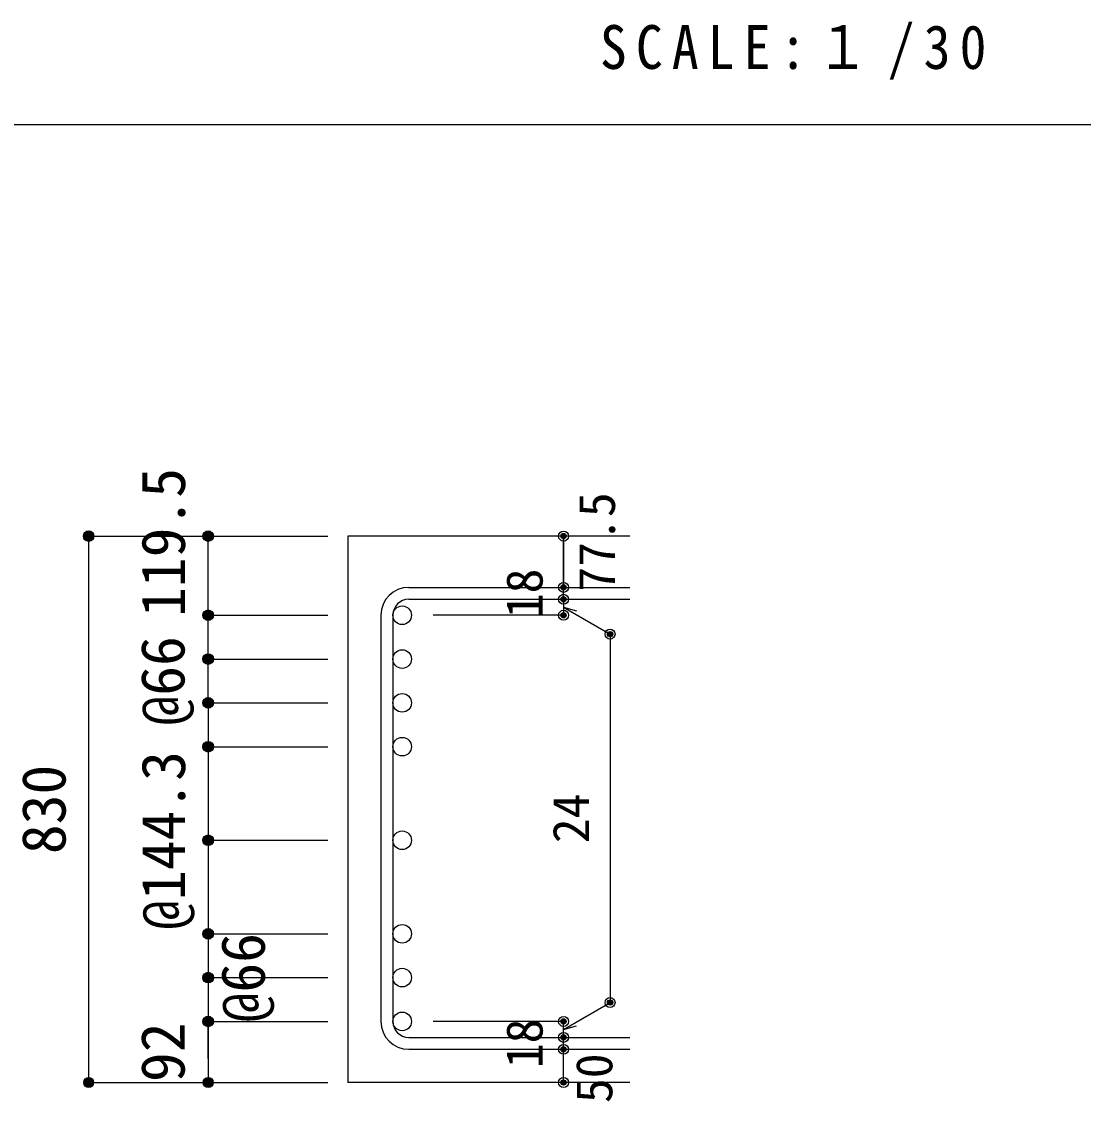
# Model space of a CAD drawing. Units: millimetres at full size, sheet at 1:30; details may follow other scales. Extents: x -5973 to 5954, y -4195 to 4201.
# Drawn here: x 2051 to 3650, y -1694 to -67 of the extents above; entities that cross this region are included whole.
import ezdxf
from ezdxf.enums import TextEntityAlignment as Align

# ---------------------------------------------------------------- set-up
doc = ezdxf.new("R2010")
doc.units = ezdxf.units.MM
doc.header["$LTSCALE"] = 30
doc.header["$PDMODE"] = 32
doc.header["$PDSIZE"] = 15
for name, color, linetype in [('0-1_躯体線', 2, 'Continuous'), ('0-5_基礎梁筋', 7, 'Continuous'), ('0-6_スタラップ筋', 7, 'Continuous'), ('0-D_寸法', 4, 'Continuous'), ('6-7_文字', 7, 'Continuous'), ('F-0_枠', 6, 'Continuous')]:
    doc.layers.add(name, color=color, linetype=linetype)
doc.styles.add('ＭＳ ゴシック', font='')
doc.styles.get('ＭＳ ゴシック').set_extended_font_data('MS Gothic')

msp = doc.modelspace()

# ---------------------------------------------------------------- linework, layer by layer
at = {"layer": '0-1_躯体線'}
for p, q in [((2967.44, -842.16), (2542.44, -842.16)), ((2542.44, -842.16), (2542.44, -1665.16)), ((2967.44, -1665.16), (2542.44, -1665.16))]:
    msp.add_line(p, q, dxfattribs=at)
at = {"layer": '0-5_基礎梁筋', "color": 3}
for centre in [(2624.44, -961.36), (2624.44, -1027.36), (2624.44, -1093.36), (2624.44, -1159.36), (2624.44, -1300.26), (2624.44, -1441.16), (2624.44, -1441.16), (2624.44, -1507.16), (2624.44, -1507.16), (2624.44, -1573.16), (2624.44, -1573.16)]:
    msp.add_circle(centre, 14, dxfattribs=at)
at = {"layer": '0-6_スタラップ筋'}
for p, q in [((2634.44, -919.36), (2967.44, -919.36)), ((2634.44, -937.36), (2967.44, -937.36)), ((2592.44, -961.36), (2592.44, -1573.16)), ((2610.44, -961.36), (2610.44, -1573.16)), ((2634.44, -1597.16), (2967.44, -1597.16)), ((2634.44, -1615.16), (2967.44, -1615.16))]:
    msp.add_line(p, q, dxfattribs=at)
for centre, radius, start, end in [((2634.44, -961.36), 42, 90, 180), ((2634.44, -961.36), 24, 90, 180), ((2634.44, -1573.16), 42, 180, 270), ((2634.44, -1573.16), 24, 180, 270)]:
    msp.add_arc(centre, radius, start, end, dxfattribs=at)
at = {"layer": '0-D_寸法'}
for p, q in [((2152.44, -842.16), (2332.44, -842.16)), ((2152.44, -842.16), (2332.44, -842.16)), ((2152.44, -1665.16), (2152.44, -842.16)), ((2332.44, -842.16), (2512.44, -842.16)), ((2332.44, -842.16), (2512.44, -842.16)), ((2332.44, -1093.36), (2332.44, -842.16)), ((2867.44, -919.36), (2867.44, -842.16)), ((2867.44, -842.16), (2867.44, -919.36)), ((2867.44, -937.36), (2867.44, -919.36)), ((2867.44, -937.36), (2867.44, -961.36)), ((2867.44, -949.36), (2937.5, -989.81)), ((2867.44, -949.36), (2886.76, -954.54)), ((2332.44, -961.36), (2512.44, -961.36)), ((2332.44, -961.36), (2512.44, -961.36)), ((2867.44, -961.36), (2671.35, -961.36)), ((2937.5, -989.81), (2937.5, -1544.71)), ((2332.44, -1027.36), (2512.44, -1027.36)), ((2332.44, -1027.36), (2512.44, -1027.36)), ((2332.44, -1093.36), (2512.44, -1093.36)), ((2332.44, -1093.36), (2512.44, -1093.36)), ((2332.44, -1093.36), (2332.44, -1665.16)), ((2332.44, -1159.36), (2512.44, -1159.36)), ((2332.44, -1159.36), (2512.44, -1159.36)), ((2332.44, -1300.26), (2512.44, -1300.26)), ((2332.44, -1300.26), (2512.44, -1300.26)), ((2332.44, -1441.16), (2512.44, -1441.16)), ((2332.44, -1441.16), (2512.44, -1441.16)), ((2332.44, -1441.16), (2512.44, -1441.16)), ((2332.44, -1507.16), (2512.44, -1507.16)), ((2332.44, -1507.16), (2512.44, -1507.16)), ((2332.44, -1507.16), (2512.44, -1507.16)), ((2867.44, -1585.16), (2937.5, -1544.71)), ((2332.44, -1573.16), (2512.44, -1573.16)), ((2332.44, -1573.16), (2512.44, -1573.16)), ((2332.44, -1573.16), (2512.44, -1573.16)), ((2332.44, -1629.13), (2332.44, -1573.16)), ((2867.44, -1573.16), (2671.35, -1573.16)), ((2867.44, -1597.16), (2867.44, -1573.16)), ((2867.44, -1585.16), (2886.76, -1579.99)), ((2867.44, -1615.16), (2867.44, -1597.16)), ((2867.44, -1665.16), (2867.44, -1615.16)), ((2152.44, -1665.16), (2332.44, -1665.16)), ((2332.44, -1665.16), (2512.44, -1665.16))]:
    msp.add_line(p, q, dxfattribs=at)
for centre, radius in [((2152.44, -842.16), 8), ((2152.44, -842.16), 7.2), ((2152.44, -842.16), 6.4), ((2152.44, -842.16), 5.6), ((2152.44, -842.16), 4.8), ((2152.44, -842.16), 4), ((2152.44, -842.16), 3.2), ((2152.44, -842.16), 2.4), ((2152.44, -842.16), 1.6), ((2152.44, -842.16), 0.8), ((2332.44, -842.16), 8), ((2332.44, -842.16), 7.2), ((2332.44, -842.16), 6.4), ((2332.44, -842.16), 5.6), ((2332.44, -842.16), 4.8), ((2332.44, -842.16), 4), ((2332.44, -842.16), 3.2), ((2332.44, -842.16), 2.4), ((2332.44, -842.16), 1.6), ((2332.44, -842.16), 0.8), ((2867.44, -842.16), 4), ((2867.44, -842.16), 3.6), ((2867.44, -842.16), 3.2), ((2867.44, -842.16), 2.8), ((2867.44, -842.16), 2.4), ((2867.44, -842.16), 2), ((2867.44, -842.16), 1.6), ((2867.44, -842.16), 1.2), ((2867.44, -842.16), 0.8), ((2867.44, -842.16), 0.4), ((2867.44, -919.36), 4), ((2867.44, -919.36), 3.6), ((2867.44, -919.36), 3.2), ((2867.44, -919.36), 2.8), ((2867.44, -919.36), 2.4), ((2867.44, -919.36), 2), ((2867.44, -919.36), 1.6), ((2867.44, -919.36), 1.2), ((2867.44, -919.36), 0.8), ((2867.44, -919.36), 0.4), ((2867.44, -937.36), 4), ((2867.44, -937.36), 3.6), ((2867.44, -937.36), 3.2), ((2867.44, -937.36), 2.8), ((2867.44, -937.36), 2.4), ((2867.44, -937.36), 2), ((2867.44, -937.36), 1.6), ((2867.44, -937.36), 1.2), ((2867.44, -937.36), 0.8), ((2867.44, -937.36), 0.4), ((2332.44, -961.36), 8), ((2332.44, -961.36), 7.2), ((2332.44, -961.36), 6.4), ((2332.44, -961.36), 5.6), ((2332.44, -961.36), 4.8), ((2332.44, -961.36), 4), ((2332.44, -961.36), 3.2), ((2332.44, -961.36), 2.4), ((2867.44, -961.36), 4), ((2867.44, -961.36), 3.6), ((2867.44, -961.36), 3.2), ((2867.44, -961.36), 2.8), ((2867.44, -961.36), 2.4), ((2867.44, -961.36), 2), ((2332.44, -961.36), 1.6), ((2332.44, -961.36), 0.8), ((2867.44, -961.36), 1.6), ((2867.44, -961.36), 1.2), ((2867.44, -961.36), 0.8), ((2867.44, -961.36), 0.4), ((2937.5, -989.81), 4), ((2937.5, -989.81), 3.6), ((2937.5, -989.81), 3.2), ((2937.5, -989.81), 2.8), ((2937.5, -989.81), 2.4), ((2937.5, -989.81), 2), ((2937.5, -989.81), 1.6), ((2937.5, -989.81), 1.2), ((2937.5, -989.81), 0.8), ((2937.5, -989.81), 0.4), ((2332.44, -1027.36), 8), ((2332.44, -1027.36), 7.2), ((2332.44, -1027.36), 6.4), ((2332.44, -1027.36), 5.6), ((2332.44, -1027.36), 4.8), ((2332.44, -1027.36), 4), ((2332.44, -1027.36), 3.2), ((2332.44, -1027.36), 2.4), ((2332.44, -1027.36), 1.6), ((2332.44, -1027.36), 0.8), ((2332.44, -1093.36), 8), ((2332.44, -1093.36), 7.2), ((2332.44, -1093.36), 6.4), ((2332.44, -1093.36), 5.6), ((2332.44, -1093.36), 4.8), ((2332.44, -1093.36), 4), ((2332.44, -1093.36), 3.2), ((2332.44, -1093.36), 2.4), ((2332.44, -1093.36), 1.6), ((2332.44, -1093.36), 0.8), ((2332.44, -1159.36), 8), ((2332.44, -1159.36), 7.2), ((2332.44, -1159.36), 6.4), ((2332.44, -1159.36), 5.6), ((2332.44, -1159.36), 4.8), ((2332.44, -1159.36), 4), ((2332.44, -1159.36), 3.2), ((2332.44, -1159.36), 2.4), ((2332.44, -1159.36), 1.6), ((2332.44, -1159.36), 0.8), ((2332.44, -1300.26), 8), ((2332.44, -1300.26), 7.2), ((2332.44, -1300.26), 6.4), ((2332.44, -1300.26), 5.6), ((2332.44, -1300.26), 4.8), ((2332.44, -1300.26), 4), ((2332.44, -1300.26), 3.2), ((2332.44, -1300.26), 2.4), ((2332.44, -1300.26), 1.6), ((2332.44, -1300.26), 0.8), ((2332.44, -1441.16), 8), ((2332.44, -1441.16), 8), ((2332.44, -1441.16), 7.2), ((2332.44, -1441.16), 7.2), ((2332.44, -1441.16), 6.4), ((2332.44, -1441.16), 6.4), ((2332.44, -1441.16), 5.6), ((2332.44, -1441.16), 5.6), ((2332.44, -1441.16), 4.8), ((2332.44, -1441.16), 4.8), ((2332.44, -1441.16), 4), ((2332.44, -1441.16), 4), ((2332.44, -1441.16), 3.2), ((2332.44, -1441.16), 3.2), ((2332.44, -1441.16), 2.4), ((2332.44, -1441.16), 2.4), ((2332.44, -1441.16), 1.6), ((2332.44, -1441.16), 1.6), ((2332.44, -1441.16), 0.8), ((2332.44, -1441.16), 0.8), ((2332.44, -1507.16), 8), ((2332.44, -1507.16), 8), ((2332.44, -1507.16), 7.2), ((2332.44, -1507.16), 7.2), ((2332.44, -1507.16), 6.4), ((2332.44, -1507.16), 6.4), ((2332.44, -1507.16), 5.6), ((2332.44, -1507.16), 5.6), ((2332.44, -1507.16), 4.8), ((2332.44, -1507.16), 4.8), ((2332.44, -1507.16), 4), ((2332.44, -1507.16), 4), ((2332.44, -1507.16), 3.2), ((2332.44, -1507.16), 3.2), ((2332.44, -1507.16), 2.4), ((2332.44, -1507.16), 2.4), ((2332.44, -1507.16), 1.6), ((2332.44, -1507.16), 1.6), ((2332.44, -1507.16), 0.8), ((2332.44, -1507.16), 0.8), ((2937.5, -1544.71), 4), ((2937.5, -1544.71), 3.6), ((2937.5, -1544.71), 3.2), ((2937.5, -1544.71), 2.8), ((2937.5, -1544.71), 2.4), ((2937.5, -1544.71), 2), ((2937.5, -1544.71), 1.6), ((2937.5, -1544.71), 1.2), ((2937.5, -1544.71), 0.8), ((2937.5, -1544.71), 0.4), ((2332.44, -1573.16), 8), ((2332.44, -1573.16), 8), ((2332.44, -1573.16), 7.2), ((2332.44, -1573.16), 7.2), ((2332.44, -1573.16), 6.4), ((2332.44, -1573.16), 6.4), ((2332.44, -1573.16), 5.6), ((2332.44, -1573.16), 5.6), ((2332.44, -1573.16), 4.8), ((2332.44, -1573.16), 4.8), ((2332.44, -1573.16), 4), ((2332.44, -1573.16), 4), ((2332.44, -1573.16), 3.2), ((2332.44, -1573.16), 3.2), ((2332.44, -1573.16), 2.4), ((2332.44, -1573.16), 2.4), ((2332.44, -1573.16), 1.6), ((2332.44, -1573.16), 1.6), ((2332.44, -1573.16), 0.8), ((2332.44, -1573.16), 0.8), ((2867.44, -1573.16), 4), ((2867.44, -1573.16), 3.6), ((2867.44, -1573.16), 3.2), ((2867.44, -1573.16), 2.8), ((2867.44, -1573.16), 2.4), ((2867.44, -1573.16), 2), ((2867.44, -1573.16), 1.6), ((2867.44, -1573.16), 1.2), ((2867.44, -1573.16), 0.8), ((2867.44, -1573.16), 0.4), ((2867.44, -1597.16), 4), ((2867.44, -1597.16), 3.6), ((2867.44, -1597.16), 3.2), ((2867.44, -1597.16), 2.8), ((2867.44, -1597.16), 2.4), ((2867.44, -1597.16), 2), ((2867.44, -1597.16), 1.6), ((2867.44, -1597.16), 1.2), ((2867.44, -1597.16), 0.8), ((2867.44, -1597.16), 0.4), ((2867.44, -1615.16), 4), ((2867.44, -1615.16), 3.6), ((2867.44, -1615.16), 3.2), ((2867.44, -1615.16), 2.8), ((2867.44, -1615.16), 2.4), ((2867.44, -1615.16), 2), ((2867.44, -1615.16), 1.6), ((2867.44, -1615.16), 1.2), ((2867.44, -1615.16), 0.8), ((2867.44, -1615.16), 0.4), ((2152.44, -1665.16), 7.2), ((2152.44, -1665.16), 6.4), ((2332.44, -1665.16), 7.2), ((2332.44, -1665.16), 6.4), ((2152.44, -1665.16), 5.6), ((2152.44, -1665.16), 4.8), ((2152.44, -1665.16), 4), ((2152.44, -1665.16), 3.2), ((2152.44, -1665.16), 2.4), ((2152.44, -1665.16), 1.6), ((2152.44, -1665.16), 0.8), ((2332.44, -1665.16), 5.6), ((2332.44, -1665.16), 4.8), ((2332.44, -1665.16), 4), ((2332.44, -1665.16), 3.2), ((2332.44, -1665.16), 2.4), ((2332.44, -1665.16), 1.6), ((2332.44, -1665.16), 0.8), ((2867.44, -1665.16), 4), ((2867.44, -1665.16), 3.6), ((2867.44, -1665.16), 3.2), ((2867.44, -1665.16), 2.8), ((2867.44, -1665.16), 2.4), ((2867.44, -1665.16), 2), ((2867.44, -1665.16), 1.6), ((2867.44, -1665.16), 1.2), ((2867.44, -1665.16), 0.8), ((2867.44, -1665.16), 0.4)]:
    msp.add_circle(centre, radius, dxfattribs=at)
at = {"layer": '0-D_寸法', "color": 7}
for p in [(2152.44, -842.16), (2152.44, -842.16), (2332.44, -842.16), (2867.44, -842.16), (2867.44, -919.36), (2867.44, -937.36), (2332.44, -961.36), (2867.44, -961.36), (2937.5, -989.81), (2332.44, -1027.36), (2332.44, -1093.36), (2332.44, -1159.36), (2332.44, -1300.26), (2332.44, -1441.16), (2332.44, -1441.16), (2332.44, -1507.16), (2332.44, -1507.16), (2937.5, -1544.71), (2332.44, -1573.16), (2332.44, -1573.16), (2867.44, -1573.16), (2867.44, -1597.16), (2867.44, -1615.16), (2152.44, -1665.16), (2152.44, -1665.16), (2332.44, -1665.16), (2867.44, -1665.16)]:
    msp.add_point(p, dxfattribs=at)
at = {"layer": 'F-0_枠', "color": 2}
msp.add_line((-5972.88, -222.05), (3723.6, -222.05), dxfattribs=at)

# ---------------------------------------------------------------- texts
at = {"layer": '0-D_寸法', "style": 'ＭＳ ゴシック'}
for s, height, p in [('119.5', 65.98, (2317.32, -963.87)), ('77.5', 54.99, (2961.43, -925.81)), ('18', 54.99, (2852.44, -965.86)), ('@66', 65.98, (2316.55, -1127.53)), ('@144.3', 65.98, (2317.44, -1435.26)), ('830', 65.98, (2137.44, -1321.16)), ('24', 54.99, (2922.5, -1304.76)), ('@66', 65.98, (2437.44, -1574.66)), ('18', 54.99, (2852.44, -1643.66)), ('92', 65.98, (2316.75, -1664.45)), ('50', 54.99, (2957.44, -1696.16))]:
    msp.add_text(s, height=height, rotation=90, dxfattribs=at).set_placement(p, align=Align.BOTTOM_LEFT)
at = {"layer": '6-7_文字', "color": 2, "insert": (2922.26, -154.55), "char_height": 65.98, "attachment_point": 7, "style": 'ＭＳ ゴシック'}
msp.add_mtext('\\T1.34;\\W0.9;SCALE:１/30', dxfattribs=at)

doc.saveas('drawing.dxf')
